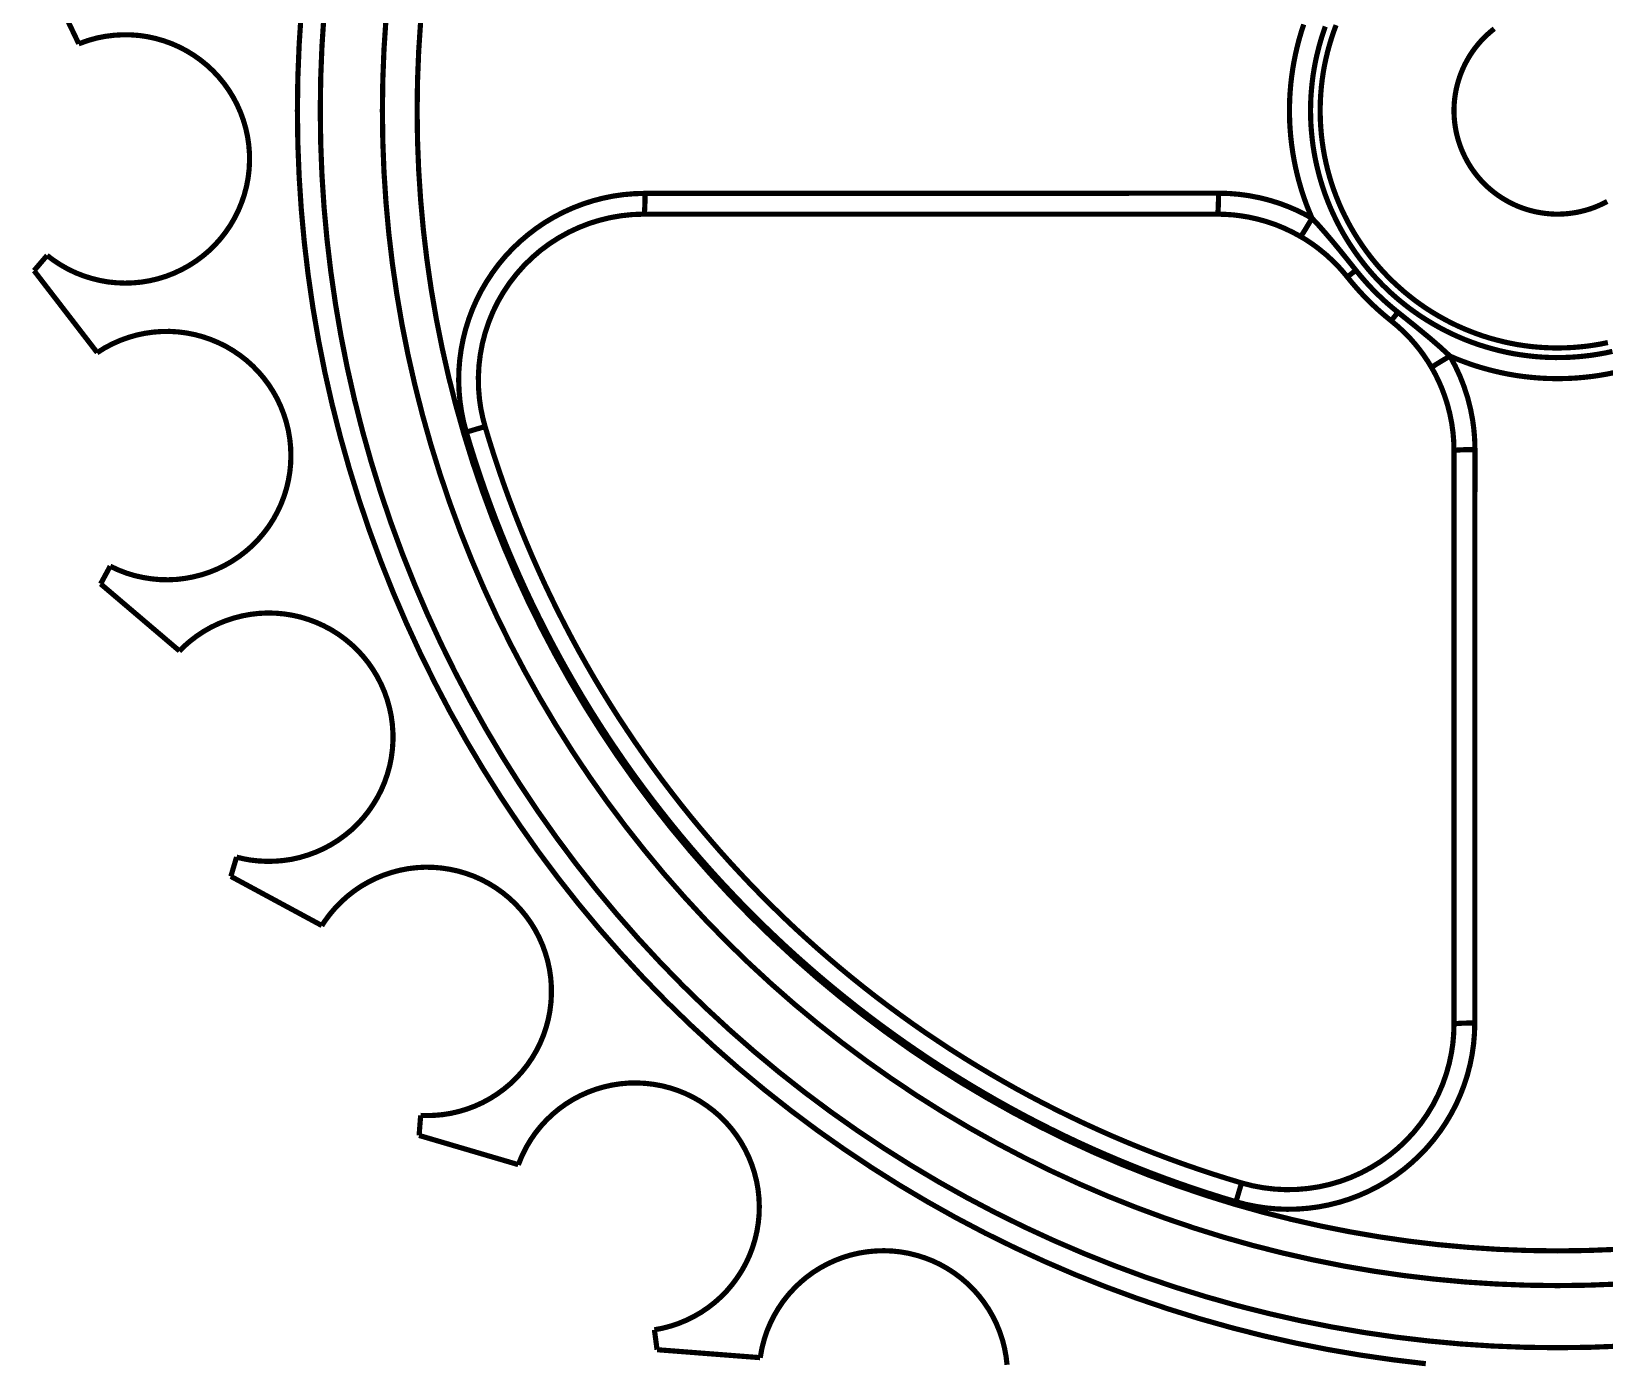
# Model space of a CAD drawing. Extents: x 0.8 to 13.2, y 8.2 to 16.1.
# Drawn here: x 0.762 to 3.753, y 10.826 to 13.354 of the extents above; entities that cross this region are included whole.
import ezdxf

# ---------------------------------------------------------------- set-up
doc = ezdxf.new("R2010")
doc.units = 0
doc.layers.get('0').update_dxf_attribs({"linetype": 'CONTINUOUS'})

msp = doc.modelspace()

# ---------------------------------------------------------------- linework, layer by layer
at = {"color": 0, "const_width": 0.00985}
for points in [[(0.85194, 13.3303), (0.76698, 13.5077)], [(3.41347, 10.8199), (3.35118, 10.8273), (3.28911, 10.8363), (3.22726, 10.8469), (3.16575, 10.8592), (3.1046, 10.873), (3.04378, 10.8885), (2.9834, 10.9055), (2.9235, 10.9241), (2.8641, 10.9443), (2.80524, 10.966), (2.74696, 10.9892), (2.68935, 11.014), (2.63238, 11.0403), (2.57611, 11.068), (2.52061, 11.0972), (2.46588, 11.1279), (2.41194, 11.1599), (2.35889, 11.1934), (2.30675, 11.2283), (2.25549, 11.2644), (2.20524, 11.302), (2.15597, 11.3408), (2.10775, 11.3809), (2.0606, 11.4223), (2.01454, 11.4649), (1.96957, 11.5086), (1.92583, 11.5536), (1.88325, 11.5997), (1.84185, 11.6468), (1.80176, 11.695), (1.76292, 11.7443), (1.72537, 11.7945), (1.68918, 11.8458), (1.65435, 11.8979), (1.62088, 11.951), (1.58876, 12.0049), (1.55811, 12.0596), (1.52892, 12.1152), (1.50119, 12.1714), (1.47493, 12.2284), (1.45014, 12.286), (1.42692, 12.3443), (1.40517, 12.4032), (1.38504, 12.4626), (1.36643, 12.5225), (1.34939, 12.5828), (1.33393, 12.6437), (1.3201, 12.7048), (1.30789, 12.7663), (1.29725, 12.8282), (1.28825, 12.8903), (1.28087, 12.9525), (1.27512, 13.015), (1.27105, 13.0776), (1.26855, 13.1403), (1.26774, 13.203), (1.26774, 13.203), (1.26855, 13.2657), (1.27105, 13.3284), (1.27512, 13.3911)], [(3.78711, 10.8535), (3.72553, 10.8511), (3.66396, 10.8503), (3.60238, 10.8511), (3.54085, 10.8535), (3.47939, 10.8575), (3.41803, 10.8632), (3.35688, 10.8704), (3.2959, 10.8793), (3.23519, 10.8897), (3.17481, 10.9017), (3.11475, 10.9153), (3.05501, 10.9304), (2.99576, 10.9472), (2.9369, 10.9654), (2.87858, 10.9852), (2.82081, 11.0066), (2.76361, 11.0294), (2.70703, 11.0537), (2.6511, 11.0795), (2.59586, 11.1067), (2.54135, 11.1354), (2.48757, 11.1655), (2.43468, 11.197), (2.3826, 11.2299), (2.33137, 11.2641), (2.28108, 11.2996), (2.23172, 11.3365), (2.18332, 11.3746), (2.13596, 11.414), (2.08968, 11.4546), (2.04443, 11.4964), (2.00032, 11.5394), (1.95736, 11.5836), (1.91553, 11.6288), (1.87494, 11.6751), (1.83556, 11.7224), (1.79742, 11.7708), (1.76058, 11.8202), (1.72504, 11.8704), (1.69081, 11.9217), (1.65793, 11.9737), (1.62642, 12.0266), (1.59636, 12.0804), (1.56765, 12.1349), (1.54042, 12.1902), (1.51465, 12.2461), (1.49035, 12.3027), (1.4675, 12.3599), (1.44618, 12.4177), (1.42637, 12.476), (1.4081, 12.5348), (1.39139, 12.5941), (1.37625, 12.6538), (1.36263, 12.7139), (1.35064, 12.7742), (1.34022, 12.835), (1.33138, 12.8959), (1.32411, 12.9571), (1.31847, 13.0184), (1.31445, 13.0799), (1.31201, 13.1414), (1.31125, 13.203), (1.31125, 13.203), (1.31201, 13.2646), (1.31445, 13.3262), (1.31847, 13.3876)], [(3.78093, 10.9715), (3.72244, 10.9692), (3.66396, 10.9684), (3.60547, 10.9692), (3.54699, 10.9715), (3.48861, 10.9753), (3.43039, 10.9807), (3.37229, 10.9875), (3.3144, 10.9959), (3.25672, 11.0058), (3.19933, 11.0173), (3.14231, 11.0302), (3.08561, 11.0445), (3.02929, 11.0604), (2.97342, 11.0778), (2.91803, 11.0966), (2.86317, 11.1169), (2.80881, 11.1385), (2.75504, 11.1616), (2.70193, 11.1861), (2.64947, 11.212), (2.59771, 11.2392), (2.54665, 11.2678), (2.49636, 11.2977), (2.44689, 11.3289), (2.39828, 11.3614), (2.35047, 11.3952), (2.3036, 11.4302), (2.25765, 11.4664), (2.21268, 11.5038), (2.16872, 11.5424), (2.12576, 11.5821), (2.08382, 11.6229), (2.04303, 11.6648), (2.00331, 11.7078), (1.96474, 11.7517), (1.92736, 11.7968), (1.89111, 11.8427), (1.85613, 11.8895), (1.82237, 11.9373), (1.78988, 11.9859), (1.75863, 12.0354), (1.72874, 12.0857), (1.70014, 12.1368), (1.6729, 12.1885), (1.64703, 12.241), (1.62256, 12.2941), (1.59944, 12.3479), (1.57775, 12.4022), (1.55751, 12.4571), (1.53874, 12.5125), (1.52138, 12.5684), (1.50549, 12.6247), (1.4911, 12.6814), (1.47819, 12.7384), (1.46674, 12.7958), (1.45687, 12.8535), (1.44846, 12.9113), (1.44157, 12.9695), (1.43625, 13.0277), (1.4324, 13.0861), (1.43013, 13.1445), (1.42936, 13.203), (1.42936, 13.203), (1.43013, 13.2615), (1.4324, 13.32), (1.43625, 13.3784)], [(3.77746, 11.0374), (3.72071, 11.0352), (3.66396, 11.0344), (3.60721, 11.0352), (3.55046, 11.0374), (3.49382, 11.0412), (3.43728, 11.0463), (3.38092, 11.053), (3.32471, 11.0612), (3.26878, 11.0708), (3.21311, 11.0819), (3.15771, 11.0944), (3.10271, 11.1083), (3.04807, 11.1237), (2.99382, 11.1406), (2.94006, 11.1589), (2.88683, 11.1785), (2.8341, 11.1995), (2.7819, 11.2219), (2.73036, 11.2457), (2.67947, 11.2708), (2.62924, 11.2972), (2.57969, 11.325), (2.53088, 11.354), (2.48286, 11.3843), (2.43565, 11.4158), (2.38932, 11.4486), (2.34381, 11.4826), (2.29926, 11.5177), (2.25558, 11.554), (2.21289, 11.5915), (2.17122, 11.63), (2.13053, 11.6696), (2.09093, 11.7103), (2.0524, 11.752), (2.01497, 11.7947), (1.97868, 11.8383), (1.94353, 11.8829), (1.90956, 11.9284), (1.87679, 11.9748), (1.84526, 12.022), (1.81494, 12.0699), (1.78592, 12.1188), (1.75819, 12.1683), (1.73178, 12.2185), (1.70665, 12.2694), (1.68289, 12.321), (1.66049, 12.3732), (1.63943, 12.4259), (1.61979, 12.4792), (1.60151, 12.5329), (1.58469, 12.5871), (1.56928, 12.6418), (1.55533, 12.6968), (1.54281, 12.7522), (1.53174, 12.8078), (1.52208, 12.8638), (1.51394, 12.92), (1.50726, 12.9763), (1.50211, 13.0329), (1.49838, 13.0895), (1.49615, 13.1463), (1.49539, 13.203), (1.49539, 13.203), (1.49615, 13.2598), (1.49838, 13.3165), (1.50211, 13.3732)], [(3.1971, 12.9985), (3.19146, 13.0119), (3.18619, 13.0254), (3.18132, 13.0391), (3.17686, 13.0529), (3.17279, 13.0668), (3.16911, 13.0808), (3.16585, 13.095), (3.16297, 13.1092), (3.16049, 13.1235), (3.15842, 13.1379), (3.15679, 13.1523), (3.15554, 13.1668), (3.15468, 13.1813), (3.15429, 13.1958), (3.15429, 13.2103), (3.15468, 13.2248), (3.15554, 13.2393), (3.15679, 13.2538), (3.15842, 13.2682), (3.16049, 13.2826), (3.16297, 13.2968), (3.16585, 13.3111), (3.16911, 13.3252), (3.17279, 13.3393), (3.17686, 13.3532), (3.18132, 13.367)], [(0.79172, 12.9277), (0.80447, 12.9181), (0.81787, 12.9094), (0.83181, 12.9015), (0.84625, 12.8946), (0.86106, 12.8888), (0.87625, 12.884), (0.89176, 12.8801), (0.90755, 12.8773), (0.92339, 12.8757), (0.93934, 12.875), (0.9553, 12.8755), (0.97119, 12.877), (0.98703, 12.8796), (1.00266, 12.8833), (1.0179, 12.888), (1.03282, 12.8938), (1.04736, 12.9006), (1.06142, 12.9083), (1.07492, 12.917), (1.08778, 12.9265), (1.09993, 12.9369), (1.11138, 12.9481), (1.12207, 12.9601), (1.13194, 12.9728), (1.1409, 12.9861), (1.14882, 12.9998), (1.15587, 13.0142), (1.16195, 13.029), (1.16705, 13.0442), (1.17106, 13.0596), (1.17399, 13.0751), (1.17589, 13.0909), (1.1767, 13.1069), (1.17649, 13.1228), (1.17518, 13.1386), (1.17285, 13.1542), (1.16943, 13.1697), (1.16498, 13.1849), (1.15956, 13.1998), (1.15316, 13.2142), (1.14578, 13.2282), (1.13748, 13.2417), (1.12826, 13.2546), (1.11822, 13.2668), (1.10748, 13.2784), (1.09587, 13.2892), (1.08355, 13.2992), (1.07058, 13.3084), (1.05707, 13.3167), (1.04302, 13.3241), (1.02848, 13.3305), (1.01346, 13.3359), (0.9981, 13.3403), (0.98253, 13.3437), (0.9668, 13.346), (0.95085, 13.3472), (0.93484, 13.3473), (0.91884, 13.3464), (0.90289, 13.3444), (0.88721, 13.3414), (0.86925, 13.3364), (0.85167, 13.3301)], [(3.76844, 12.7452), (3.75515, 12.7423), (3.74181, 12.7399), (3.72835, 12.7378), (3.71485, 12.7362), (3.70133, 12.7349), (3.68772, 12.734), (3.67415, 12.7335), (3.66054, 12.7334), (3.64697, 12.7337), (3.63336, 12.7344), (3.61985, 12.7355), (3.60633, 12.737), (3.59283, 12.7388), (3.57943, 12.741), (3.56608, 12.7437), (3.55285, 12.7467), (3.53965, 12.7502), (3.52664, 12.754), (3.51367, 12.7581), (3.50088, 12.7626), (3.48817, 12.7675), (3.47564, 12.7728), (3.46326, 12.7784), (3.45107, 12.7844), (3.43901, 12.7908), (3.42719, 12.7975), (3.41553, 12.8045), (3.40408, 12.8118), (3.3929, 12.8195), (3.38189, 12.8275), (3.37115, 12.8359), (3.36062, 12.8445), (3.35038, 12.8534), (3.34039, 12.8626), (3.33068, 12.8722), (3.32124, 12.8819), (3.31207, 12.892), (3.30322, 12.9023), (3.29465, 12.9129), (3.28646, 12.9237), (3.27849, 12.9347), (3.27089, 12.946), (3.26361, 12.9575), (3.25667, 12.9692), (3.25006, 12.9811), (3.24382, 12.9932), (3.23796, 13.0054), (3.23236, 13.0178), (3.22721, 13.0304), (3.22239, 13.0431), (3.21793, 13.056), (3.21386, 13.069), (3.21018, 13.082), (3.20688, 13.0952), (3.20394, 13.1085), (3.20139, 13.1218), (3.19922, 13.1352), (3.19749, 13.1488), (3.19613, 13.1623), (3.1951, 13.1758), (3.1945, 13.1895), (3.19433, 13.203), (3.19433, 13.203), (3.1945, 13.2166), (3.1951, 13.2302), (3.19613, 13.2438), (3.19749, 13.2573), (3.19922, 13.2708), (3.20139, 13.2842), (3.20394, 13.2976), (3.20688, 13.3108), (3.21018, 13.324), (3.21386, 13.3371), (3.21793, 13.3501), (3.22239, 13.363)], [(3.75976, 12.762), (3.74669, 12.7593), (3.73356, 12.7571), (3.72038, 12.7552), (3.70714, 12.7538), (3.6939, 12.7527), (3.68061, 12.752), (3.66726, 12.7517), (3.65397, 12.7518), (3.64068, 12.7523), (3.62739, 12.7532), (3.61415, 12.7544), (3.60092, 12.7561), (3.58778, 12.7581), (3.57465, 12.7606), (3.56168, 12.7634), (3.54872, 12.7667), (3.53592, 12.7702), (3.52322, 12.7742), (3.51064, 12.7785), (3.49815, 12.7833), (3.48589, 12.7883), (3.47374, 12.7937), (3.46175, 12.7995), (3.44993, 12.8057), (3.43826, 12.8122), (3.42686, 12.819), (3.41564, 12.8261), (3.40462, 12.8336), (3.39382, 12.8414), (3.38331, 12.8496), (3.37299, 12.858), (3.36296, 12.8668), (3.35314, 12.8758), (3.34364, 12.8851), (3.33442, 12.8946), (3.32542, 12.9045), (3.31679, 12.9146), (3.30843, 12.925), (3.3004, 12.9356), (3.29264, 12.9465), (3.28526, 12.9575), (3.27815, 12.9688), (3.27143, 12.9803), (3.26503, 12.9919), (3.259, 13.0038), (3.25325, 13.0158), (3.24794, 13.028), (3.24294, 13.0404), (3.23833, 13.0528), (3.2341, 13.0654), (3.23019, 13.0782), (3.22672, 13.091), (3.22364, 13.104), (3.22086, 13.117), (3.21853, 13.1301), (3.21658, 13.1433), (3.215, 13.1565), (3.21386, 13.1698), (3.21306, 13.1831), (3.21268, 13.1964), (3.21268, 13.2097), (3.21306, 13.223), (3.21386, 13.2363), (3.215, 13.2495), (3.21658, 13.2628), (3.21853, 13.2759), (3.22086, 13.2891), (3.22364, 13.3021), (3.22672, 13.315), (3.23019, 13.3278), (3.2341, 13.3406), (3.23833, 13.3533), (3.24294, 13.3657)], [(3.54368, 13.3589), (3.53689, 13.3533), (3.53028, 13.3475), (3.52399, 13.3414), (3.51796, 13.3351), (3.51221, 13.3284), (3.50678, 13.3216), (3.50168, 13.3145), (3.49685, 13.3071), (3.4924, 13.2995), (3.48828, 13.2918), (3.48449, 13.2839), (3.48107, 13.2758), (3.47797, 13.2676), (3.47532, 13.2592), (3.47299, 13.2508), (3.47103, 13.2422), (3.46951, 13.2336), (3.46832, 13.2249), (3.46756, 13.2162), (3.46718, 13.2074), (3.46718, 13.1986), (3.46756, 13.1899), (3.46832, 13.1812), (3.46951, 13.1725), (3.47103, 13.1638), (3.47299, 13.1553), (3.47532, 13.1468), (3.47797, 13.1385), (3.48107, 13.1302), (3.48449, 13.1222), (3.48828, 13.1143), (3.4924, 13.1065), (3.49685, 13.099), (3.50168, 13.0916), (3.50678, 13.0845), (3.51221, 13.0776), (3.51796, 13.071), (3.52399, 13.0646), (3.53028, 13.0585), (3.53689, 13.0527), (3.54368, 13.0472), (3.55072, 13.042), (3.55806, 13.0371), (3.56554, 13.0326), (3.57324, 13.0283), (3.58111, 13.0245), (3.58914, 13.0209), (3.59733, 13.0178), (3.60563, 13.015), (3.61404, 13.0126), (3.62261, 13.0106), (3.63124, 13.009), (3.63992, 13.0077), (3.6486, 13.0068), (3.65739, 13.0063), (3.66613, 13.0062), (3.67492, 13.0065), (3.68365, 13.0072), (3.69239, 13.0083), (3.70101, 13.0097), (3.70958, 13.0116), (3.7181, 13.0138), (3.72646, 13.0163), (3.73469, 13.0193), (3.74283, 13.0227), (3.75076, 13.0264), (3.75857, 13.0304)], [(0.85167, 13.3301), (0.85194, 13.3303)], [(1.58886, 12.5917), (1.58382, 12.6108), (1.57981, 12.6303), (1.57693, 12.65), (1.57514, 12.6699), (1.57443, 12.6897), (1.57487, 12.7095), (1.57644, 12.7293), (1.57915, 12.749), (1.5829, 12.7685), (1.58778, 12.7878), (1.59369, 12.8068), (1.60069, 12.8254), (1.60867, 12.8435), (1.61774, 12.8612), (1.62776, 12.8784), (1.63878, 12.895), (1.65061, 12.911), (1.66331, 12.9262), (1.67692, 12.9407), (1.69129, 12.9544), (1.70649, 12.9673), (1.72233, 12.9794), (1.73882, 12.9906), (1.75586, 13.0007), (1.77349, 13.0099), (1.79167, 13.0181), (1.81028, 13.0253), (1.82932, 13.0315), (1.84858, 13.0365), (1.86806, 13.0405), (1.88818, 13.0434), (1.90847, 13.0451), (1.92882, 13.0457)], [(1.92882, 13.0457), (1.92882, 13.0416), (1.92876, 13.0375), (1.92871, 13.0335), (1.92865, 13.0297), (1.92854, 13.026), (1.92844, 13.0225), (1.92828, 13.0193), (1.92811, 13.0163), (1.92796, 13.0137), (1.92779, 13.0115), (1.92757, 13.0096), (1.9274, 13.0081), (1.92719, 13.0071), (1.92697, 13.0064), (1.92676, 13.0062)], [(1.92882, 13.0457), (2.00743, 13.0457), (2.322, 13.0458), (2.67063, 13.0458), (3.01932, 13.0461)], [(3.01731, 13.0062), (3.01753, 13.0064), (3.01774, 13.0071), (3.01796, 13.0081), (3.01812, 13.0097), (3.01833, 13.0116), (3.0185, 13.0138), (3.01867, 13.0164), (3.01882, 13.0194), (3.01893, 13.0226), (3.01904, 13.0262), (3.01915, 13.0298), (3.01921, 13.0337), (3.01926, 13.0378), (3.01932, 13.0419), (3.01932, 13.0461)], [(3.01932, 13.0461), (3.03896, 13.0455), (3.05854, 13.0439), (3.07801, 13.0412), (3.09787, 13.0373), (3.11751, 13.0323), (3.13678, 13.0262), (3.15224, 13.0203), (3.16743, 13.0138), (3.18246, 13.0065), (3.1971, 12.9985)], [(1.92676, 13.0062), (1.90554, 13.0055), (1.88433, 13.0033), (1.86333, 12.9997), (1.84261, 12.9947), (1.82237, 12.9884), (1.80257, 12.9806), (1.78331, 12.9716), (1.76465, 12.9612), (1.74675, 12.9497), (1.72971, 12.937), (1.71365, 12.9231), (1.69846, 12.9082), (1.68431, 12.8922), (1.67122, 12.8753), (1.6594, 12.8577), (1.64882, 12.8394), (1.63943, 12.8202), (1.6314, 12.8005), (1.62468, 12.7803), (1.61936, 12.7597), (1.61546, 12.7389), (1.61296, 12.7178), (1.61188, 12.6965), (1.61219, 12.6752), (1.61399, 12.6541), (1.61654, 12.6366), (1.62011, 12.6193), (1.62463, 12.6022)], [(3.01731, 13.0062), (1.92676, 13.0062)], [(3.1754, 12.9636), (3.1601, 12.9719), (3.14432, 12.9794), (3.12815, 12.9861), (3.11117, 12.9919), (3.09386, 12.9967), (3.07633, 13.0006), (3.06174, 13.003), (3.0471, 13.0048), (3.03222, 13.0058), (3.01731, 13.0062)], [(3.1754, 12.9636), (3.17563, 12.9638), (3.17606, 12.9642), (3.17665, 12.965), (3.1774, 12.9661), (3.17839, 12.9676), (3.17953, 12.9693), (3.18083, 12.9714), (3.18229, 12.9737), (3.18386, 12.9762), (3.18554, 12.979), (3.18733, 12.9819), (3.18918, 12.9851), (3.19114, 12.9883), (3.19308, 12.9916), (3.1971, 12.9985)], [(3.1971, 12.9985), (3.2105, 12.9841), (3.22353, 12.9692), (3.23628, 12.9542), (3.24886, 12.939), (3.26476, 12.9193), (3.28054, 12.8995)], [(3.26426, 12.8867), (3.25592, 12.8968), (3.24713, 12.9066), (3.23801, 12.916), (3.22331, 12.9295), (3.20774, 12.9421), (3.19997, 12.9478), (3.192, 12.9533), (3.18381, 12.9586), (3.1754, 12.9636)], [(0.79172, 12.9277), (0.76693, 12.8987)], [(0.88694, 12.7429), (0.76693, 12.8987)], [(3.26426, 12.8867), (3.26449, 12.8868), (3.26497, 12.8873), (3.2659, 12.888), (3.26708, 12.8889), (3.26867, 12.8901), (3.27051, 12.8916), (3.27262, 12.8933), (3.27507, 12.8952), (3.27767, 12.8973), (3.28054, 12.8995)], [(3.28054, 12.8995), (3.2895, 12.8886), (3.29872, 12.8779), (3.30832, 12.8674), (3.31819, 12.8573), (3.32835, 12.8474), (3.33876, 12.8378), (3.3495, 12.8286), (3.36046, 12.8196)], [(3.3476, 12.8033), (3.33615, 12.8127), (3.32503, 12.8223), (3.31413, 12.8323), (3.30354, 12.8426), (3.29324, 12.8532), (3.28326, 12.8641), (3.2736, 12.8753), (3.26426, 12.8867)], [(3.3476, 12.8033), (3.34776, 12.8035), (3.34819, 12.8041), (3.3489, 12.805), (3.34987, 12.8062), (3.35107, 12.8077), (3.35254, 12.8096), (3.35422, 12.8117), (3.35613, 12.8141), (3.35824, 12.8168), (3.36046, 12.8196)], [(3.42453, 12.7145), (3.41743, 12.7262), (3.40983, 12.7375), (3.40175, 12.7485), (3.39301, 12.7593), (3.38385, 12.7698), (3.37418, 12.7798), (3.36128, 12.7919), (3.3476, 12.8033)], [(3.36046, 12.8196), (3.37588, 12.8073), (3.39122, 12.795), (3.4216, 12.77), (3.44075, 12.7534), (3.45014, 12.7448), (3.45942, 12.7362)], [(0.91173, 12.3366), (0.92708, 12.3295), (0.94287, 12.3234), (0.95909, 12.3185), (0.97461, 12.3151), (0.99034, 12.3126), (1.00629, 12.3111), (1.02224, 12.3108), (1.03814, 12.3115), (1.05393, 12.3134), (1.06966, 12.3163), (1.08518, 12.3202), (1.10042, 12.3252), (1.11518, 12.3312), (1.12956, 12.3382), (1.14345, 12.3461), (1.15685, 12.3551), (1.16954, 12.3649), (1.18153, 12.3754), (1.19276, 12.3868), (1.20323, 12.399), (1.21289, 12.4118), (1.22163, 12.4253), (1.22938, 12.4393), (1.23617, 12.4537), (1.24197, 12.4686), (1.2468, 12.4839), (1.25054, 12.4995), (1.25326, 12.5153), (1.25483, 12.5311), (1.25537, 12.547), (1.25483, 12.5629), (1.2532, 12.5788), (1.25054, 12.5945), (1.24685, 12.6099), (1.24208, 12.625), (1.23633, 12.6398), (1.22966, 12.6542), (1.22201, 12.668), (1.21349, 12.6813), (1.20405, 12.694), (1.19374, 12.7061), (1.18273, 12.7174), (1.17101, 12.728), (1.15853, 12.7377), (1.1454, 12.7466), (1.13173, 12.7547), (1.11751, 12.7617), (1.10297, 12.7678), (1.08789, 12.773), (1.07254, 12.7771), (1.05686, 12.7802), (1.04107, 12.7822), (1.02523, 12.7832), (1.00928, 12.783), (0.99333, 12.7818), (0.97743, 12.7795), (0.96181, 12.7762), (0.94645, 12.7717), (0.93083, 12.7661), (0.91558, 12.7593), (0.90082, 12.7515), (0.88672, 12.7426)], [(0.88672, 12.7426), (0.88694, 12.7429)], [(3.42453, 12.7145), (3.42464, 12.7147), (3.42512, 12.7151), (3.42589, 12.7157), (3.4285, 12.7174), (3.43024, 12.7186), (3.43229, 12.7199), (3.43457, 12.7214), (3.43713, 12.7229), (3.43989, 12.7246), (3.44287, 12.7264), (3.44601, 12.7283), (3.44922, 12.7302), (3.45258, 12.7322), (3.45942, 12.7362)], [(3.46712, 12.5564), (3.46664, 12.5738), (3.46517, 12.5913), (3.46278, 12.6085), (3.45931, 12.6261), (3.45481, 12.6436), (3.44933, 12.6606), (3.44413, 12.6745), (3.43826, 12.688), (3.43175, 12.7014), (3.42453, 12.7145)], [(3.45942, 12.7362), (3.46951, 12.7173), (3.47851, 12.698), (3.48628, 12.6781), (3.49306, 12.6571), (3.49854, 12.6356), (3.50265, 12.614), (3.5045, 12.6002), (3.50586, 12.5863), (3.50672, 12.5724), (3.50694, 12.5584)], [(3.77197, 12.7049), (3.75776, 12.702), (3.74349, 12.6995), (3.72911, 12.6975), (3.71468, 12.6959), (3.70019, 12.6946), (3.68571, 12.6938), (3.67122, 12.6934), (3.65668, 12.6934), (3.64219, 12.6938), (3.62771, 12.6946), (3.61322, 12.6959), (3.59879, 12.6975), (3.58447, 12.6995), (3.57015, 12.702), (3.55593, 12.7049), (3.54178, 12.7082), (3.52772, 12.7119), (3.51383, 12.7159), (3.5, 12.7204), (3.48633, 12.7253), (3.47282, 12.7305), (3.45942, 12.7362)], [(1.58886, 12.5917), (1.59267, 12.5928), (1.5964, 12.5939), (1.60004, 12.5949), (1.60357, 12.596), (1.60688, 12.597), (1.61003, 12.5979), (1.6129, 12.5987), (1.61556, 12.5995), (1.61789, 12.6002), (1.6199, 12.6008), (1.62158, 12.6013), (1.62289, 12.6017), (1.62386, 12.602), (1.62446, 12.6022), (1.62463, 12.6022)], [(3.05257, 11.1279), (3.02468, 11.1363), (2.99685, 11.1452), (2.96918, 11.1543), (2.94162, 11.1639), (2.91417, 11.1738), (2.88687, 11.1841), (2.85975, 11.1948), (2.83274, 11.2058), (2.80587, 11.2172), (2.77919, 11.2289), (2.75265, 11.241), (2.72629, 11.2535), (2.70008, 11.2663), (2.67404, 11.2795), (2.64822, 11.293), (2.62256, 11.3069), (2.59706, 11.3211), (2.57183, 11.3357), (2.54671, 11.3506), (2.52186, 11.3658), (2.49718, 11.3813), (2.47271, 11.3972), (2.44851, 11.4135), (2.42449, 11.43), (2.40067, 11.4469), (2.37711, 11.4641), (2.35379, 11.4816), (2.33068, 11.4994), (2.30783, 11.5176), (2.28526, 11.536), (2.26292, 11.5547), (2.24078, 11.5738), (2.21897, 11.5931), (2.19737, 11.6127), (2.17606, 11.6327), (2.15506, 11.6528), (2.13428, 11.6733), (2.11376, 11.6941), (2.09358, 11.7152), (2.07368, 11.7364), (2.05404, 11.758), (2.03472, 11.7799), (2.01568, 11.802), (1.9969, 11.8243), (1.97846, 11.8469), (1.96035, 11.8698), (1.94254, 11.8928), (1.92503, 11.9162), (1.90782, 11.9397), (1.89094, 11.9635), (1.8744, 11.9876), (1.85818, 12.0118), (1.84229, 12.0362), (1.82671, 12.0609), (1.81147, 12.0858), (1.7966, 12.1109), (1.78201, 12.1362), (1.76785, 12.1616), (1.75396, 12.1873), (1.74046, 12.2131), (1.72726, 12.2392), (1.71446, 12.2653), (1.70199, 12.2917), (1.68989, 12.3183), (1.67811, 12.3449), (1.66672, 12.3718), (1.65571, 12.3988), (1.64501, 12.4259), (1.63476, 12.4532), (1.62483, 12.4807), (1.61529, 12.5083), (1.60607, 12.5359), (1.59728, 12.5638), (1.58886, 12.5917)], [(1.62463, 12.6022), (1.63303, 12.5744), (1.64182, 12.5467), (1.65099, 12.5191), (1.66054, 12.4916), (1.67042, 12.4644), (1.68072, 12.4372), (1.69135, 12.4102), (1.70236, 12.3833), (1.71376, 12.3565), (1.72553, 12.3299), (1.73763, 12.3035), (1.75011, 12.2773), (1.76292, 12.2512), (1.77615, 12.2253), (1.78965, 12.1996), (1.80354, 12.1741), (1.81782, 12.1488), (1.83236, 12.1236), (1.84728, 12.0987), (1.86257, 12.0739), (1.87815, 12.0494), (1.8941, 12.0252), (1.91037, 12.0011), (1.92697, 11.9772), (1.94385, 11.9536), (1.9611, 11.9302), (1.97868, 11.9071), (1.99653, 11.8841), (2.01471, 11.8614), (2.03321, 11.839), (2.05203, 11.8169), (2.07107, 11.795), (2.0905, 11.7733), (2.11019, 11.752), (2.13015, 11.7308), (2.15044, 11.71), (2.17096, 11.6895), (2.19179, 11.6692), (2.21289, 11.6492), (2.23426, 11.6296), (2.25592, 11.6102), (2.27783, 11.5911), (2.29997, 11.5723), (2.32237, 11.5538), (2.34506, 11.5356), (2.36794, 11.5177), (2.39111, 11.5002), (2.4145, 11.483), (2.43815, 11.466), (2.46197, 11.4494), (2.48606, 11.4332), (2.51036, 11.4172), (2.53489, 11.4016), (2.55963, 11.3864), (2.58453, 11.3715), (2.60969, 11.3569), (2.63499, 11.3426), (2.66054, 11.3287), (2.68625, 11.3152), (2.71212, 11.302), (2.73822, 11.2892), (2.76443, 11.2767), (2.79085, 11.2646), (2.81743, 11.2528), (2.84418, 11.2414), (2.87104, 11.2304), (2.89811, 11.2198), (2.92529, 11.2095), (2.95258, 11.1996), (2.98004, 11.1901), (3.0076, 11.1809), (3.03532, 11.1721), (3.06315, 11.1637)], [(3.50694, 12.5584), (3.49869, 12.5584), (3.49468, 12.5583), (3.49078, 12.5582), (3.48708, 12.5582), (3.48356, 12.558), (3.48031, 12.5579), (3.47738, 12.5577), (3.47472, 12.5576), (3.47244, 12.5574), (3.47054, 12.5572), (3.46907, 12.557), (3.46799, 12.5568), (3.46733, 12.5566), (3.46712, 12.5564)], [(3.46712, 11.4658), (3.46712, 12.5564)], [(3.50694, 12.5584), (3.50689, 12.4798), (3.50678, 12.1652), (3.50667, 11.4679)], [(0.91173, 12.3366), (0.89355, 12.303)], [(1.04329, 12.1756), (0.89355, 12.303)], [(1.15202, 11.7833), (1.16471, 11.7803), (1.17757, 11.7779), (1.19331, 11.7761), (1.20926, 11.7753), (1.22521, 11.7756), (1.2411, 11.7769), (1.25678, 11.7792), (1.27235, 11.7827), (1.28765, 11.7873), (1.30268, 11.7928), (1.31728, 11.7993), (1.33133, 11.8068), (1.34489, 11.8153), (1.35786, 11.8247), (1.37023, 11.8348), (1.38184, 11.8459), (1.39268, 11.8577), (1.40267, 11.8702), (1.41178, 11.8834), (1.42003, 11.8971), (1.42736, 11.9115), (1.43365, 11.9262), (1.43886, 11.9413), (1.44314, 11.9567), (1.44629, 11.9724), (1.4484, 11.9883), (1.44943, 12.0043), (1.44938, 12.0202), (1.44824, 12.0361), (1.44607, 12.0519), (1.44276, 12.0676), (1.43847, 12.0829), (1.43321, 12.0978), (1.42686, 12.1124), (1.4196, 12.1265), (1.4114, 12.1401), (1.40235, 12.1531), (1.39247, 12.1654), (1.38173, 12.1771), (1.37023, 12.188), (1.35807, 12.1981), (1.34527, 12.2074), (1.33187, 12.2158), (1.31793, 12.2232), (1.30344, 12.2298), (1.28863, 12.2353), (1.27349, 12.2399), (1.25803, 12.2434), (1.2423, 12.2459), (1.22645, 12.2473), (1.21056, 12.2477), (1.19472, 12.2469), (1.17887, 12.2451), (1.16314, 12.2422), (1.14762, 12.2383), (1.13243, 12.2333), (1.11768, 12.2274), (1.1033, 12.2204), (1.08936, 12.2125), (1.07601, 12.2036), (1.06326, 12.1938), (1.05127, 12.1833), (1.04313, 12.1752)], [(1.04313, 12.1752), (1.04329, 12.1756)], [(1.15202, 11.7833), (1.14117, 11.7467)], [(1.50211, 11.2921), (1.51514, 11.2918), (1.52815, 11.2922), (1.544, 11.2936), (1.55974, 11.2961), (1.57531, 11.2997), (1.59056, 11.3043), (1.60542, 11.3099), (1.6199, 11.3165), (1.63396, 11.3241), (1.64746, 11.3327), (1.66037, 11.3421), (1.67258, 11.3523), (1.68408, 11.3634), (1.69487, 11.3753), (1.70481, 11.3879), (1.71386, 11.4011), (1.722, 11.4149), (1.72917, 11.4291), (1.7354, 11.444), (1.74061, 11.4592), (1.74474, 11.4747), (1.74783, 11.4904), (1.74983, 11.5062), (1.75076, 11.5222), (1.7506, 11.5383), (1.7494, 11.5543), (1.74707, 11.57), (1.74371, 11.5856), (1.73926, 11.601), (1.73383, 11.616), (1.72738, 11.6306), (1.72, 11.6447), (1.71175, 11.6582), (1.70253, 11.6711), (1.69249, 11.6834), (1.68164, 11.695), (1.67008, 11.7058), (1.65782, 11.7158), (1.64492, 11.725), (1.6314, 11.7333), (1.6174, 11.7407), (1.60297, 11.7471), (1.58811, 11.7524), (1.57286, 11.7569), (1.5574, 11.7602), (1.54172, 11.7626), (1.52599, 11.7639), (1.5101, 11.7642), (1.49425, 11.7633), (1.4784, 11.7614), (1.46278, 11.7584), (1.44749, 11.7544), (1.43235, 11.7494), (1.41758, 11.7433), (1.40321, 11.7362), (1.38938, 11.7283), (1.37614, 11.7193), (1.36355, 11.7095), (1.35156, 11.6988), (1.34033, 11.6874), (1.32992, 11.6752), (1.32037, 11.6624), (1.31407, 11.6528)], [(1.31418, 11.6532), (1.14117, 11.7467)], [(1.31407, 11.6528), (1.31418, 11.6532)], [(3.50667, 11.4679), (3.50608, 11.448), (3.50439, 11.4281), (3.50157, 11.4083), (3.49767, 11.3887), (3.49268, 11.3693), (3.4866, 11.3504), (3.47949, 11.3318), (3.47131, 11.3135), (3.46208, 11.2958), (3.45188, 11.2786), (3.44075, 11.262), (3.42871, 11.2461), (3.41585, 11.2309), (3.40207, 11.2165), (3.38747, 11.2028), (3.37218, 11.1899), (3.35618, 11.178), (3.33957, 11.167), (3.32243, 11.157), (3.30464, 11.1479), (3.2864, 11.1398), (3.26768, 11.1328), (3.24869, 11.1268), (3.22939, 11.122), (3.2099, 11.1182), (3.19021, 11.1156), (3.17031, 11.114), (3.15039, 11.1136), (3.13049, 11.1142), (3.11068, 11.116), (3.09115, 11.1189), (3.07172, 11.1228), (3.05257, 11.1279)], [(3.06315, 11.1637), (3.08365, 11.1584), (3.10454, 11.1545), (3.12565, 11.152), (3.14686, 11.1509), (3.16803, 11.1513), (3.18913, 11.1531), (3.21012, 11.1563), (3.2309, 11.1609), (3.25131, 11.1669), (3.27115, 11.1742), (3.29047, 11.1829), (3.30925, 11.1929), (3.32731, 11.2041), (3.34457, 11.2165), (3.36089, 11.23), (3.37625, 11.2445), (3.39068, 11.2602), (3.40403, 11.2768), (3.41618, 11.2942), (3.42714, 11.3123), (3.43685, 11.3312), (3.44526, 11.3507), (3.45242, 11.3708), (3.45811, 11.3913), (3.46246, 11.412), (3.46506, 11.4298), (3.46658, 11.4478), (3.46712, 11.4658)], [(3.50667, 11.4679), (3.50256, 11.4679), (3.49843, 11.4678), (3.49447, 11.4678), (3.49061, 11.4677), (3.48687, 11.4676), (3.4834, 11.4675), (3.48019, 11.4673), (3.47726, 11.4672), (3.47467, 11.467), (3.47239, 11.4668), (3.47054, 11.4667), (3.46907, 11.4665), (3.46799, 11.4663), (3.46733, 11.466), (3.46712, 11.4658)], [(1.94661, 10.8844), (1.96229, 10.8874), (1.97775, 10.8915), (1.99294, 10.8966), (2.00771, 10.9027), (2.02197, 10.9098), (2.03575, 10.9178), (2.04893, 10.9268), (2.06153, 10.9366), (2.07346, 10.9473), (2.08458, 10.9587), (2.09489, 10.9709), (2.10439, 10.9838), (2.11307, 10.9973), (2.12076, 11.0113), (2.1275, 11.0258), (2.13319, 11.0408), (2.13786, 11.056), (2.14154, 11.0717), (2.14415, 11.0876), (2.14567, 11.1035), (2.14606, 11.1195), (2.1454, 11.1355), (2.14367, 11.1515), (2.14085, 11.1673), (2.13693, 11.1828), (2.13206, 11.1979), (2.12608, 11.2128), (2.11914, 11.2272), (2.11128, 11.2411), (2.10249, 11.2544), (2.09289, 11.267), (2.08242, 11.279), (2.07118, 11.2903), (2.05919, 11.3007), (2.04656, 11.3103), (2.03342, 11.3191), (2.01958, 11.3269), (2.00532, 11.3338), (1.99061, 11.3397), (1.97564, 11.3446), (1.96029, 11.3485), (1.94472, 11.3513), (1.92899, 11.3531), (1.91314, 11.3539), (1.8974, 11.3536), (1.88163, 11.3522), (1.86589, 11.3498), (1.85038, 11.3463), (1.83518, 11.3418), (1.82032, 11.3363), (1.80583, 11.3298), (1.79172, 11.3223), (1.77815, 11.3138), (1.76525, 11.3045), (1.75299, 11.2943), (1.74143, 11.2833), (1.73058, 11.2715), (1.72054, 11.259), (1.71143, 11.2458), (1.70318, 11.2321), (1.69482, 11.2154), (1.68778, 11.1981)], [(1.50211, 11.2921), (1.49914, 11.254)], [(1.68772, 11.1985), (1.49914, 11.254)], [(1.68778, 11.1981), (1.68772, 11.1985)], [(3.05257, 11.1279), (3.05371, 11.1317), (3.05479, 11.1355), (3.05587, 11.1391), (3.05692, 11.1426), (3.05789, 11.1459), (3.05881, 11.1491), (3.05968, 11.152), (3.06044, 11.1546), (3.06114, 11.157), (3.06174, 11.159), (3.06222, 11.1606), (3.06261, 11.162), (3.06293, 11.1629), (3.0631, 11.1635), (3.06315, 11.1637)], [(2.61719, 10.8178), (2.61535, 10.8337), (2.61242, 10.8494), (2.60846, 10.865), (2.6034, 10.8802), (2.59733, 10.8951), (2.59033, 10.9094), (2.58236, 10.9233), (2.57346, 10.9365), (2.56369, 10.9492), (2.55311, 10.9612), (2.54172, 10.9724), (2.52974, 10.9827), (2.51699, 10.9922), (2.50364, 11.0009), (2.48975, 11.0087), (2.47542, 11.0155), (2.46072, 11.0212), (2.44558, 11.026), (2.43018, 11.0298), (2.41456, 11.0325), (2.39887, 11.0342), (2.38308, 11.0348), (2.36724, 11.0343), (2.35146, 11.0328), (2.33583, 11.0303), (2.32047, 11.0267), (2.30533, 11.0221), (2.29047, 11.0164), (2.27604, 11.0098), (2.26204, 11.0022), (2.24869, 10.9938), (2.23589, 10.9844), (2.22364, 10.9741), (2.21218, 10.9629), (2.20144, 10.9512), (2.19157, 10.9387), (2.18257, 10.9255), (2.17443, 10.9117), (2.16721, 10.8973), (2.16097, 10.8826), (2.15582, 10.8675), (2.1511, 10.8494), (2.14779, 10.8311)], [(1.94661, 10.8844), (1.95167, 10.8465)], [(2.14768, 10.8314), (1.95167, 10.8465)], [(2.14779, 10.8311), (2.14768, 10.8314)]]:
    msp.add_lwpolyline(points, dxfattribs=at)

doc.saveas('drawing.dxf')
